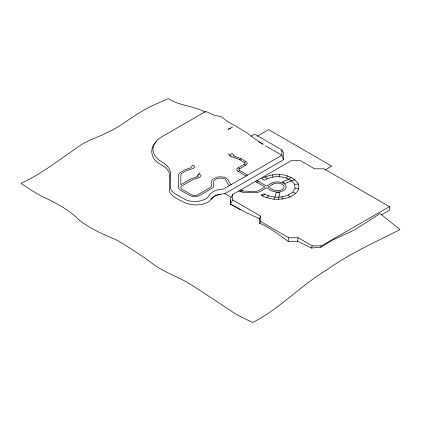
<?xml version="1.0" encoding="UTF-8"?>
<svg xmlns="http://www.w3.org/2000/svg" width="421" height="421" viewBox="0 0 421 421"><rect width="100%" height="100%" fill="white"/><g stroke="black" fill="none" stroke-linecap="round" stroke-linejoin="round"><path stroke-width="0.63" d="M169.695 176.125C170.005 168.905 162.39 165.695 157.37 162.38C151.123 157.964 149.481 148.055 155.512 142.708M288.08 241.401L288.769 237.749L260.699 221.546L260.699 216.141L232.634 199.938L232.634 194.539L291.227 160.711L300.583 160.711L314.613 168.81L323.97 168.81L389.457 206.622L389.457 210.221L381.537 214.794M297.437 241.401L298.121 237.749L288.769 237.749M311.698 248.285L312.156 245.848L298.121 237.749M278.449 199.191L279.981 192.476L276.118 192.623L275.087 197.128L273.85 199.238L266.514 197.696L262.083 195.823L261.183 194.928L264.014 193.786C272.871 198.538 284.801 198.517 292.821 192.081L295.053 188.282L294.6 184.282C287.906 175.125 273.455 174.815 264.277 180.256L261.694 178.767C272.792 172.152 290.753 172.568 298.452 184.14L298.71 188.997C294.311 198.117 282.97 199.628 273.85 199.238M232.634 194.539L230.429 198.665L230.429 204.069L240.533 209.9M320.776 247.474L321.512 245.848L389.457 206.622M205.353 112.218C193.739 105.724 179.525 106.071 168.4 98.54L149.687 106.96L145.013 109.449L137.993 113.623L119.285 126.068L112.265 130.089L102.913 134.662L88.878 140.63L81.863 144.282L51.457 165.6L39.763 173.231A216.089 124.758 -60 0 1 30.407 178.63L21.05 183.398L32.743 191.055A209.342 120.864 60 0 0 42.1 196.46C55.646 202.712 68.918 209.547 79.522 220.32C90.789 229.098 103.955 234.634 116.943 240.202C129.879 247.78 142.377 256 154.365 264.998C165.264 272.708 178.157 276.75 189.45 283.759A271.65 156.838 60 0 1 196.465 288.053L233.887 312.829A162.959 94.083 60 0 0 240.907 316.834L252.6 322.46C280.139 308.714 300.973 285.043 327.443 269.524C349.919 253.279 375.406 242.17 399.95 229.592L380.105 213.552L354.377 230.024L333.327 239.675L320.944 247.111L311.745 248.053L297.473 241.212L288.09 241.354C279.039 234.765 270.15 227.714 259.736 223.346L259.378 218.62L246.401 212.742L230.445 204.032L232.634 199.938M259.047 219.241L260.699 216.141M259.599 223.609L260.699 221.546M286.306 178.046L287.548 175.936M211.31 199.491L211.81 198.659A13.004 7.504 0 0 1 220.688 194.228L224.835 193.639L283.428 159.812L283.428 152.607L281.87 149.908L254.584 134.152L250.942 136.251M197.67 175.231L200.007 172.568M156.091 142.056L156.354 141.835M266.514 197.696L268.766 195.891M291.164 177.541L288.617 179.214L282.375 181.977L285.285 183.456L291.527 180.688L294.989 179.704M257.278 136.199L268.614 129.652L331.764 166.111L325.086 169.968M241.217 158.843A18.124 10.462 60 0 0 238.102 157.496L236.544 157.044A18.124 10.462 60 0 1 233.423 155.691L233.813 155.47L232.255 153.486L230.308 154.386L229.919 154.839L231.476 156.817L231.866 156.591A18.124 10.462 60 0 0 234.986 157.943L236.539 158.396A18.124 10.462 60 0 1 239.66 159.743L241.217 158.843L245.896 161.543A4.41 2.547 0 0 1 245.896 165.148L239.66 168.747L238.102 167.847A4.41 2.547 0 0 0 238.102 171.447L246.006 176.015M239.66 159.743L244.338 162.448L245.896 161.543M238.102 167.847L244.338 164.248L245.896 165.148M238.102 171.447L239.66 170.547L247.564 175.115M240.744 191.655L243.022 190.339M256.673 182.456L258.947 181.146M262.083 195.823L264.809 194.249M232.755 126.874L228.077 129.379L230.413 128.126M220.688 194.228C216.005 194.602 212.121 197.375 209.495 201.085C202.843 205.748 193.849 205.632 186.308 203.417C180.583 200.17 172.889 198.044 169.605 191.955C168.784 186.777 170.173 181.446 169.695 176.199M294.6 184.282L298.452 184.14M312.156 245.848L321.512 245.848M295.053 188.282L298.71 188.997M292.821 192.081L295.721 193.549M258.741 141.845L263.157 144.34L253.805 138.051L246.785 132.747L235.092 125.647L228.077 121.932L221.057 116.643L214.042 115.212L205.822 111.402L162.353 136.499A30.938 17.861 0 0 0 162.001 161.959A29.207 16.861 0 0 1 170.547 173.62L170.51 187.55A14.746 8.515 0 0 0 174.831 193.571L184.198 198.965A14.724 8.504 0 0 0 190.797 201.17A15.277 8.82 0 0 0 209.242 195.439A15.209 8.783 0 0 1 221.704 189.218L223.277 189.134L281.87 155.307L281.87 149.908M265.498 145.829L281.87 155.281L283.428 159.812M256.921 180.514L266.498 186.045L271.177 183.345A8.82 5.094 0 0 1 283.649 183.34A8.82 5.094 0 0 1 283.649 190.545A8.82 5.094 0 0 1 271.177 190.545L266.498 187.845L260.157 191.502A8.82 5.094 0 0 1 254.921 192.755L243.954 192.386A8.82 5.094 0 0 1 238.87 190.934M255.363 181.414L264.941 186.945L258.704 190.545A6.615 3.821 0 0 1 254.773 191.487L244.243 191.123A6.615 3.821 0 0 1 240.428 190.034M224.835 193.639L231.076 197.239M231.076 184.635C228.392 181.904 227.914 176.746 222.598 177.015C217.199 175.983 209.258 178.678 211.495 185.756A4.41 2.547 0 0 1 210.205 187.555L197.728 194.755A4.41 2.547 0 0 1 191.492 194.755L182.135 189.355A4.41 2.547 0 0 1 182.135 185.75L191.481 180.356A18.124 10.462 -60 0 1 194.597 179.009L196.16 178.557A18.124 10.462 -60 0 0 199.28 177.209L199.67 177.43L201.227 175.452L200.838 175.004L198.886 174.105L197.328 176.083L197.717 176.31A18.124 10.462 -60 0 1 194.602 177.657L193.039 178.109A18.124 10.462 -60 0 0 189.918 179.457L180.846 184.698L180.846 174.952A4.41 2.547 0 0 1 182.135 173.152L185.245 171.358A18.124 10.462 -60 0 1 188.366 170.005L189.924 169.558A18.124 10.462 -60 0 0 192.518 168.495L193.276 168.521L194.834 166.542L194.444 166.09L192.497 165.19L190.96 167.595A18.124 10.462 -60 0 1 188.366 168.658L186.803 169.105A18.124 10.462 -60 0 0 183.688 170.458L180.577 172.252A6.615 3.821 0 0 0 178.641 174.952L178.641 187.55A6.615 3.821 0 0 0 180.577 190.255L189.934 195.654A6.615 3.821 0 0 0 199.291 195.654L211.763 188.455A6.615 3.821 0 0 0 213.7 185.756C211.816 179.809 217.241 177.446 222.046 178.246C227.098 177.999 226.214 183.645 229.513 185.535M288.243 195.091L289.953 197.091M265.335 176.662L267.046 178.662M228.077 153.681L230.413 156.549M279.481 174.536L279.733 176.757M282.017 196.865L282.27 199.091M272.555 174.794L272.808 177.02M230.445 204.032L230.429 200.075M239.66 170.547A2.205 1.274 0 0 1 239.66 168.747M244.338 162.448A2.205 1.274 0 0 1 244.338 164.248M272.734 184.24L268.056 186.945L272.734 189.645A6.615 3.821 0 0 0 282.091 189.645A6.615 3.821 0 0 0 282.091 184.24A6.615 3.821 0 0 0 272.734 184.24"/></g></svg>
